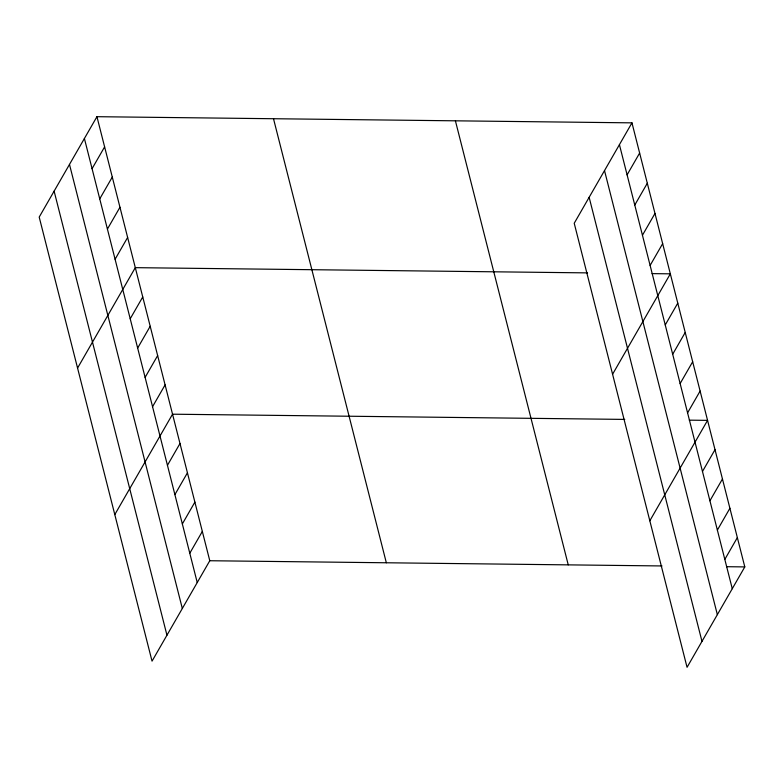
<?xml version="1.0" encoding="UTF-8"?>
<svg xmlns="http://www.w3.org/2000/svg" width="784" height="784" viewBox="0 0 784 784"><rect width="100%" height="100%" fill="white"/><g stroke="black" fill="none" stroke-linecap="round" stroke-linejoin="round"><path stroke-width="1.18" d="M96.942 116.689L39.2 217.09L152.037 661.147L209.779 560.736L96.942 116.689L631.963 122.853L744.8 566.91L687.058 667.311L574.221 223.264L631.963 122.853M92.071 168.678L104.615 146.882M99.744 198.881L112.288 177.076M107.418 229.075L119.952 207.27M115.091 259.269L127.625 237.464M77.567 368.068L135.299 267.658L587.53 272.881M130.213 318.774L142.747 296.969M137.661 348.076L150.195 326.281M145.109 377.388L157.643 355.583M152.557 406.69L165.091 384.895M114.797 514.608L172.539 414.197L624.76 419.411M167.453 465.304L179.987 443.509M174.901 494.616L187.435 472.811M182.349 523.928L194.883 502.123M189.787 553.23L202.331 531.425M627.102 174.852L639.636 153.047M634.775 205.045L647.31 183.24M642.449 235.239L654.983 213.444M650.122 265.433L662.656 243.638M612.588 374.242L670.33 273.832L652.063 273.626M665.244 324.939L677.778 303.143M672.682 354.25L685.226 332.445M680.13 383.552L692.674 361.757M687.578 412.864L700.112 391.059M649.828 520.782L707.56 420.371L689.303 420.155M702.474 471.478L715.008 449.673M709.922 500.78L722.456 478.985M717.37 530.092L729.904 508.287M724.818 559.404L737.352 537.599M209.779 560.736L662 565.95M726.533 566.695L744.8 566.91M619.429 144.658L732.266 588.706M604.513 170.598L717.35 614.646M589.147 197.323L701.974 641.371M455.406 120.814L568.243 564.872M273.498 118.717L386.336 562.775M84.398 138.484L197.235 582.541M69.482 164.424L182.319 608.482M54.116 191.149L166.953 635.207"/></g></svg>
